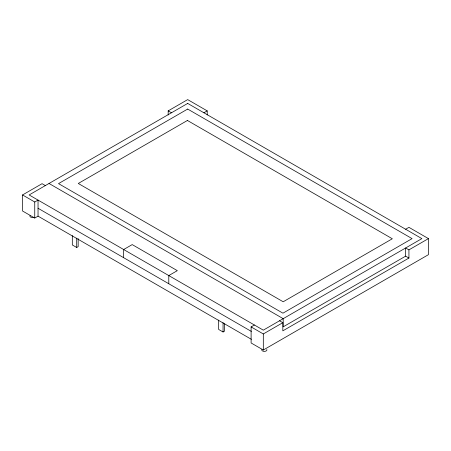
<?xml version="1.0" encoding="UTF-8"?>
<svg xmlns="http://www.w3.org/2000/svg" width="451" height="451" viewBox="0 0 451 451"><rect width="100%" height="100%" fill="white"/><g stroke="black" fill="none" stroke-linecap="round" stroke-linejoin="round"><path stroke-width="0.68" d="M251.387 339.327L38.042 216.147L34.744 218.047L22.55 211.006L22.55 194.95L42.067 183.687L45.359 185.586M168.178 114.96L168.178 110.878L187.689 99.609L207.206 110.878L207.206 114.96M22.55 194.95L34.744 201.997L38.042 200.092L38.042 216.147M203.914 112.778L207.206 110.878M72.312 235.585L72.312 244.949L76.704 247.486L78.164 246.641L78.164 238.613M218.667 320.08L218.667 329.45L223.059 331.981L224.525 331.135L224.525 323.779M405.641 229.243L408.933 227.343L428.45 238.613L428.45 254.668L263.311 350.01L251.111 342.969L251.111 326.913L254.403 325.013M251.111 326.913L263.311 333.954L282.822 322.685L282.822 330.854L408.933 258.045L408.933 249.877L428.45 238.613M408.933 258.045L405.641 256.145L283.189 326.84L283.189 318.671L49.018 183.472M168.178 110.878L171.47 112.778M408.933 249.877L405.641 247.977L405.641 256.145M279.53 320.785L282.822 322.685M38.042 208.261L251.37 331.429M263.311 333.954L263.311 350.01M223.059 322.617L223.059 331.981M168.787 283.747L168.787 275.578L177.322 270.651L132.199 244.594L123.659 249.527L123.659 257.696M76.704 238.117L76.704 247.486M34.744 201.997L34.744 218.047M33.797 217.343A2.588 1.494 0 0 1 30.927 217.235A2.588 1.494 0 0 1 30.003 215.663M266.834 349.508A2.588 1.494 0 0 1 264.331 351.391A2.588 1.494 0 0 1 261.834 349.508M187.689 103.414L29.135 194.95L263.311 330.149L421.865 238.613L187.689 103.414M187.667 109.057L58.529 183.613L282.946 313.18L412.084 238.624L187.667 109.057M187.424 120.468L78.288 183.472L283.189 301.775L392.325 238.765L187.424 120.468"/></g></svg>
